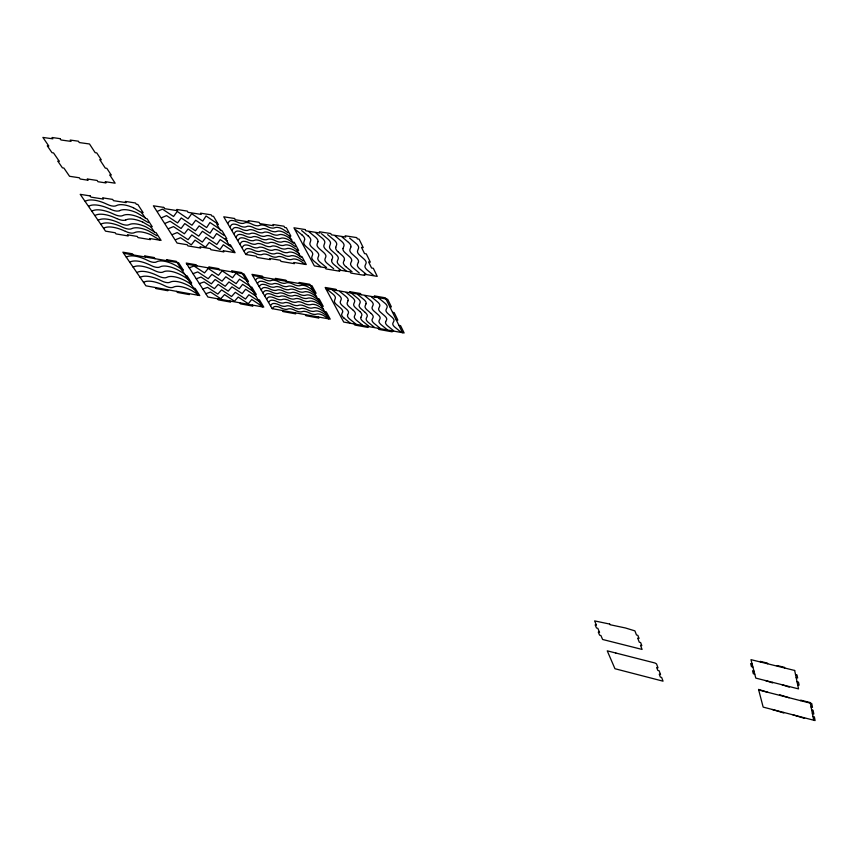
<?xml version="1.0" encoding="UTF-8"?>
<svg xmlns="http://www.w3.org/2000/svg" width="858" height="858" viewBox="0 0 858 858"><rect width="100%" height="100%" fill="white"/><g stroke="black" fill="none" stroke-linecap="round" stroke-linejoin="round"><path stroke-width="1.29" d="M304.622 239.65L303.829 242.203A6.971 3.368 28.6 0 0 306.091 246.536L310.446 250.354A6.907 3.314 28.6 0 1 312.634 254.676L311.84 256.885A6.853 3.282 28.3 0 0 314.275 261.379L320.581 266.538M317.943 241.763L317.095 244.326A6.993 3.4 28.4 0 0 319.326 248.67L323.67 252.488A6.918 3.335 28.3 0 1 325.815 256.832L324.989 259.041A6.864 3.314 28.1 0 0 327.381 263.545L333.676 268.726M335.746 247.319L336.647 244.744A7.025 3.453 28.4 0 0 334.212 240.133L327.638 234.642M343.039 248.488L343.961 245.914A7.036 3.475 28.3 0 0 341.559 241.291L334.985 235.789M350.868 247.018L349.925 249.581A7.036 3.475 27.8 0 0 352.048 253.947L356.37 257.797A6.961 3.411 27.8 0 1 358.419 262.151M331.703 260.146L332.561 257.936A6.928 3.357 28.2 0 0 330.416 253.593L326.072 249.764A6.993 3.421 28.3 0 1 323.895 245.42L324.742 242.857A7.014 3.432 28.6 0 0 322.276 238.245L315.69 232.765M348.112 300.611L347.222 302.874A6.628 3.1 27.1 0 0 349.238 306.821L353.324 310.339M344.348 259.867L343.447 262.076A6.896 3.357 27.7 0 0 345.785 266.581M351.587 261.046L350.675 263.256A6.896 3.368 27.6 0 0 352.992 267.771L359.266 272.973M366.066 303.743L365.133 306.016A6.65 3.132 26.8 0 0 367.095 309.963L371.171 313.502M358.43 262.162L357.486 264.371A6.907 3.378 27.5 0 0 359.781 268.886L366.055 274.11M342.61 312.033L341.763 313.985A6.499 2.992 27 0 0 343.972 318.061M347.554 315.015L348.412 313.063A6.553 3.035 27.2 0 0 346.428 309.127L342.342 305.609A6.617 3.089 27.2 0 1 340.336 301.673L341.184 299.399A6.628 3.1 27.5 0 0 338.899 295.216L332.7 290.176M360.853 317.396L361.754 315.444A6.574 3.057 27 0 0 359.802 311.497M385.617 321.814L386.583 319.862A6.607 3.11 26.5 0 0 384.716 315.905L380.652 312.366A6.671 3.164 26.5 0 1 378.753 308.408L379.719 306.124A6.682 3.175 26.8 0 0 377.552 301.93L371.385 296.847M227.917 223.219L229.15 221.461A7.872 3.689 29.9 0 1 237.065 221.943A7.947 3.754 30 0 0 244.412 222.994A7.894 3.732 29.7 0 1 252.016 224.174A7.969 3.797 29.8 0 0 259.652 225.364A7.915 3.775 29.4 0 1 267.235 226.523A7.99 3.84 29.5 0 0 274.764 227.735A7.937 3.818 29.2 0 1 283.955 229.944L287.956 232.711M230.041 226.834L231.263 225.086A7.851 3.679 29.8 0 1 239.178 225.59A7.915 3.743 29.9 0 0 246.493 226.641A7.872 3.711 29.6 0 1 254.086 227.831A7.937 3.775 29.7 0 0 261.701 229.022A7.894 3.754 29.4 0 1 269.273 230.18A7.958 3.818 29.4 0 0 276.78 231.403A7.915 3.797 29.1 0 1 285.95 233.612L289.929 236.368M232.025 230.223L233.258 228.496A7.829 3.657 29.7 0 1 241.152 229A7.894 3.722 29.8 0 0 248.455 230.062A7.851 3.7 29.5 0 1 256.027 231.252A7.915 3.764 29.6 0 0 263.62 232.454A7.861 3.732 29.3 0 1 271.182 233.612A7.937 3.797 29.4 0 0 278.668 234.835A7.883 3.775 29 0 1 287.827 237.044L291.784 239.79M234.073 233.719L235.306 231.992A7.797 3.636 29.6 0 1 243.179 232.518A7.872 3.7 29.7 0 0 250.472 233.58A7.819 3.679 29.4 0 1 258.022 234.77A7.894 3.743 29.5 0 0 265.605 235.982A7.84 3.711 29.2 0 1 273.144 237.151A7.915 3.775 29.3 0 0 280.62 238.374A7.861 3.754 29 0 1 289.747 240.583L293.704 243.318M236.036 237.087L237.28 235.371A7.776 3.625 29.5 0 1 245.141 235.896A7.84 3.679 29.6 0 0 252.413 236.969A7.797 3.657 29.3 0 1 259.953 238.17A7.861 3.722 29.4 0 0 267.514 239.382A7.819 3.7 29.1 0 1 275.043 240.551A7.883 3.764 29.2 0 0 282.496 241.784A7.84 3.732 28.9 0 1 291.602 243.994L295.538 246.707M237.998 240.433L239.243 238.738A7.754 3.604 29.5 0 1 247.083 239.275A7.819 3.668 29.6 0 0 254.343 240.347A7.776 3.636 29.3 0 1 261.862 241.548A7.84 3.7 29.3 0 0 269.412 242.76A7.797 3.679 29 0 1 276.919 243.94A7.861 3.743 29.1 0 0 284.363 245.173A7.808 3.711 28.8 0 1 293.447 247.383L297.372 250.086M240.058 243.951L241.302 242.267A7.722 3.582 29.4 0 1 249.131 242.814A7.797 3.647 29.5 0 0 256.37 243.897A7.743 3.625 29.2 0 1 263.878 245.098A7.819 3.679 29.3 0 0 271.407 246.321A7.765 3.657 29 0 1 278.904 247.501A7.84 3.722 29 0 0 286.325 248.734A7.786 3.7 28.7 0 1 295.388 250.944L299.303 253.646M242.171 247.544L243.404 245.871A7.701 3.561 29.3 0 1 251.222 246.428A7.765 3.625 29.4 0 0 258.451 247.512A7.722 3.604 29.1 0 1 265.937 248.723A7.786 3.668 29.2 0 0 273.445 249.946A7.743 3.636 28.9 0 1 280.92 251.137A7.808 3.7 28.9 0 0 288.331 252.37A7.765 3.679 28.6 0 1 297.361 254.579L301.265 257.271M244.262 251.115L245.506 249.463A7.668 3.539 29.2 0 1 253.303 250.021A7.743 3.604 29.3 0 0 260.51 251.115A7.69 3.582 29 0 1 267.975 252.327A7.765 3.647 29.1 0 0 275.472 253.56A7.711 3.614 28.8 0 1 282.925 254.751A7.786 3.679 28.9 0 0 290.315 255.984A7.733 3.657 28.6 0 1 299.335 258.204L303.217 260.875M246.182 254.386L247.415 252.745A7.647 3.529 29.1 0 1 255.201 253.314A7.711 3.582 29.2 0 0 262.398 254.408A7.668 3.561 28.9 0 1 269.852 255.63A7.733 3.625 29 0 0 277.327 256.864A7.69 3.604 28.7 0 1 284.77 258.054A7.754 3.657 28.8 0 0 292.138 259.298A7.711 3.636 28.5 0 1 301.137 261.518L305.008 264.178M255.448 280.287L256.681 278.743A7.454 3.368 28.6 0 1 264.307 279.376A7.508 3.421 28.7 0 0 271.343 280.502A7.475 3.4 28.4 0 1 278.646 281.746A7.529 3.453 28.5 0 0 285.961 283.001A7.486 3.432 28.2 0 1 293.232 284.223A7.55 3.496 28.3 0 0 300.45 285.5A7.508 3.464 28 0 1 309.234 287.698L313.009 290.272M257.389 283.58L258.623 282.046A7.422 3.346 28.5 0 1 266.237 282.69A7.486 3.411 28.6 0 0 273.262 283.816A7.443 3.389 28.3 0 1 280.534 285.06A7.508 3.443 28.4 0 0 287.838 286.325A7.465 3.421 28.1 0 1 295.098 287.548A7.529 3.475 28.2 0 0 302.295 288.824A7.486 3.453 27.9 0 1 311.068 291.023L314.822 293.586M259.213 286.658L260.446 285.135A7.4 3.335 28.5 0 1 268.039 285.789A7.465 3.389 28.5 0 0 275.053 286.915A7.422 3.368 28.3 0 1 282.314 288.17A7.486 3.421 28.3 0 0 289.607 289.436A7.443 3.4 28.1 0 1 296.847 290.658A7.508 3.453 28.1 0 0 304.032 291.935A7.465 3.432 27.8 0 1 312.773 294.144L316.527 296.696M261.089 289.832L262.323 288.32A7.379 3.314 28.4 0 1 269.905 288.985A7.443 3.378 28.5 0 0 276.898 290.122A7.4 3.346 28.2 0 1 284.148 291.377A7.465 3.411 28.3 0 0 291.42 292.642A7.422 3.389 28 0 1 298.648 293.876A7.486 3.443 28 0 0 305.813 295.152A7.443 3.421 27.8 0 1 314.543 297.351L318.275 299.892M262.902 292.9L264.135 291.398A7.357 3.303 28.3 0 1 271.696 292.063A7.422 3.357 28.4 0 0 278.678 293.2A7.379 3.335 28.1 0 1 285.918 294.466A7.443 3.389 28.2 0 0 293.168 295.731A7.4 3.368 27.9 0 1 300.386 296.965A7.465 3.421 28 0 0 307.529 298.241A7.422 3.4 27.7 0 1 316.237 300.45L319.97 302.981M264.693 295.946L265.937 294.455A7.336 3.282 28.3 0 1 273.488 295.131A7.4 3.335 28.3 0 0 280.448 296.267A7.357 3.314 28.1 0 1 287.666 297.533A7.422 3.378 28.1 0 0 294.905 298.799A7.379 3.346 27.9 0 1 302.113 300.043A7.443 3.411 27.9 0 0 309.245 301.33A7.4 3.378 27.6 0 1 317.932 303.528L323.241 306.36L319.187 298.927L317.599 298.648M266.591 299.142L267.825 297.672A7.314 3.271 28.2 0 1 275.364 298.348A7.379 3.325 28.3 0 0 282.314 299.496A7.336 3.303 28 0 1 289.521 300.761A7.4 3.357 28 0 0 296.739 302.037A7.357 3.335 27.8 0 1 303.925 303.271A7.422 3.389 27.8 0 0 311.046 304.569A7.379 3.368 27.6 0 1 319.712 306.767L323.412 309.277M268.522 302.413L269.766 300.954A7.293 3.25 28.1 0 1 277.284 301.641A7.357 3.303 28.2 0 0 284.212 302.788A7.314 3.282 27.9 0 1 291.398 304.054A7.379 3.335 28 0 0 298.616 305.33A7.336 3.314 27.7 0 1 305.78 306.585A7.4 3.368 27.8 0 0 312.88 307.872A7.357 3.346 27.5 0 1 321.525 310.07L325.214 312.569M270.442 305.673L271.686 304.215A7.272 3.239 28.1 0 1 279.182 304.912A7.336 3.293 28.1 0 0 286.111 306.059A7.293 3.271 27.9 0 1 293.275 307.336A7.357 3.325 27.9 0 0 300.472 308.623A7.314 3.303 27.6 0 1 307.625 309.867A7.379 3.357 27.7 0 0 314.704 311.164A7.336 3.325 27.4 0 1 323.337 313.363L327.005 315.851M262.966 277.273L262.301 276.126L251.941 274.346L272.201 308.655L273.445 307.207A7.25 3.218 28 0 1 280.931 307.904A7.314 3.271 28.1 0 0 287.848 309.062A7.272 3.25 27.8 0 1 295.002 310.339A7.336 3.303 27.8 0 0 302.177 311.626A7.293 3.282 27.6 0 1 309.309 312.88A7.357 3.335 27.6 0 0 316.377 314.178A7.314 3.314 27.4 0 1 324.989 316.377L328.657 318.854L309.727 284.277L299.077 282.454L299.71 283.59M157.604 211.261L162.473 209.137L173.573 216.506L177.231 211.454L188.031 218.801L191.709 213.728L202.724 221.128L206.049 215.98L217.031 223.402M161.69 217.696L166.559 215.615L177.585 222.919L181.263 217.943L191.988 225.236L195.678 220.238L206.628 227.584L209.963 222.501L220.881 229.869M165.251 223.284L170.109 221.235L181.081 228.496L184.76 223.584L195.431 230.823L199.131 225.89L210.017 233.183L213.363 228.174L224.217 235.489M168.629 228.603L173.488 226.598L184.395 233.805L188.084 228.957L198.713 236.143L202.413 231.274L213.245 238.524L216.602 233.558L227.402 240.83M172.404 234.545L177.252 232.561L188.106 239.725L191.806 234.942L202.359 242.085L206.07 237.269L216.838 244.466L220.206 239.575L230.941 246.793M175.665 239.672L180.502 237.72L191.302 244.841L195.013 240.111L205.512 247.211L209.234 242.449L219.948 249.603L223.316 244.766L234.009 251.941M189.243 267.803L194.026 266.023L204.515 272.898L208.226 268.468L218.425 275.311L222.147 270.871L232.561 277.777L235.929 273.252L246.31 280.158M192.986 273.67L197.769 271.922L208.194 278.743L211.915 274.388L222.061 281.177L225.783 276.791L236.132 283.644L239.511 279.182L249.839 286.046M196.246 278.764L201.019 277.048L211.4 283.837L215.111 279.526L225.214 286.272L228.936 281.95L239.243 288.749L242.621 284.341L252.896 291.162M199.346 283.623L204.118 281.928L214.446 288.674L218.168 284.416L228.217 291.13L231.95 286.851L242.203 293.618L245.592 289.253L255.813 296.031M202.81 289.028L207.572 287.376L217.846 294.079L221.568 289.865L231.563 296.536L235.296 292.31L245.495 299.034L248.895 294.734L259.062 301.469M205.802 293.715L210.553 292.085L220.774 298.745L224.517 294.584L234.459 301.212L238.202 297.04L248.348 303.721L251.748 299.463L261.862 306.167M123.627 253.282L178.571 262.741L183.376 270.184L181.907 269.927M186.926 264.178L244.015 274.002L248.498 281.521L246.965 281.263M252.617 275.482L311.958 285.703L316.109 293.297L314.511 293.018M325.783 288.599L387.666 299.26L391.409 306.928L389.746 306.638M185.478 275.45L186.947 275.708L191.656 283.001L190.186 282.743M250.3 286.84L251.834 287.108L256.231 294.466L254.708 294.197M392.535 312.323L394.187 312.612L397.844 320.109L396.203 319.82M193.683 288.149L195.141 288.417L199.753 295.549L145.914 285.821L122.855 252.166L132.464 253.807L133.215 254.933M257.968 299.656L259.491 299.925L263.792 307.132L207.926 297.029L186.207 263.052L196.171 264.768L196.89 265.894M324.678 311.593L326.255 311.872L330.223 319.133L272.201 308.655M398.916 325.375L400.557 325.665L404.139 332.99L343.715 322.061L325.171 287.451L335.971 289.307L336.583 290.465M795.516 674.549L796.985 674.914L797.629 678.013L796.17 677.648M752.091 663.91L750.653 663.556L751.469 666.655L752.895 667.009M797.028 681.735L798.487 682.099L799.12 685.145L797.672 684.781M753.967 671.106L752.541 670.752L753.345 673.798L754.761 674.163M758.687 689.982L811.732 703.506L812.494 707.367L811.078 707.003M811.647 709.866L813.062 710.231L813.813 714.017L812.397 713.663M812.966 716.484L814.36 716.838L815.1 720.57L763.159 707.11L758.536 689.392L767.974 692.352M133.365 207.711L142.02 212.795M139.843 217.621L148.423 222.651M142.728 222.05L151.276 227.048M154.354 231.81L145.849 226.834A21.879 9.513 30.6 0 0 129.022 224.699A11.004 4.783 31.1 0 1 120.056 223.327A26.266 11.208 30.8 0 0 98.23 220.238M156.939 235.789L148.466 230.834A21.793 9.459 30.5 0 0 131.671 228.689A10.961 4.751 31 0 1 122.737 227.306A26.169 11.154 30.7 0 0 100.954 224.206M159.545 239.8L151.105 234.867A21.707 9.406 30.4 0 0 134.341 232.711A10.918 4.73 30.9 0 1 125.429 231.317M145.249 217.771L136.637 212.72A22.169 9.706 30.9 0 0 119.67 210.65M355.695 323.895L349.742 319.101A6.51 3.003 26.9 0 1 347.576 315.025M343.961 318.061L349.925 322.844M362.516 325.128L356.563 320.334A6.51 3.024 26.8 0 1 354.418 316.248L355.276 314.285A6.564 3.046 27.1 0 0 353.314 310.349M374.335 327.263L368.393 322.458A6.532 3.046 26.6 0 1 366.28 318.372L367.17 316.409A6.585 3.067 26.9 0 0 365.24 312.462M368.94 326.287L362.998 321.482A6.521 3.035 26.7 0 1 360.875 317.406M387.097 329.569L381.166 324.753A6.553 3.067 26.4 0 1 379.097 320.656L380.019 318.693A6.596 3.1 26.6 0 0 378.131 314.747L374.067 311.197A6.66 3.153 26.7 0 1 372.147 307.25L373.101 304.965A6.671 3.164 26.9 0 0 370.913 300.772L364.736 295.699M380.18 328.314L374.249 323.509A6.542 3.057 26.5 0 1 372.158 319.423L373.069 317.46A6.585 3.078 26.8 0 0 371.149 313.502M326.812 289.157L333.033 294.197A6.617 3.089 27.6 0 1 335.296 298.359L334.47 300.643A6.607 3.078 27.3 0 0 336.518 304.579L340.615 308.097A6.542 3.024 27.3 0 1 342.589 312.022M393.618 330.748L387.687 325.922A6.564 3.078 26.3 0 1 385.639 321.825M346.214 292.503L352.413 297.565A6.639 3.121 27.3 0 1 354.622 301.737L353.743 304.022A6.628 3.11 27 0 0 355.738 307.958L359.813 311.497M339.65 291.377L345.86 296.418A6.639 3.11 27.4 0 1 348.091 300.6M326.587 267.546L320.27 262.376A6.853 3.293 28.2 0 1 317.889 257.893L318.693 255.673A6.907 3.325 28.5 0 0 316.495 251.34L312.14 247.522A6.982 3.389 28.5 0 1 309.931 243.189L310.725 240.615A6.993 3.4 28.8 0 0 308.226 236.014M357.679 294.487L363.878 299.549A6.66 3.142 27.1 0 1 366.044 303.732M400.858 332.057L394.937 327.23A6.574 3.089 26.1 0 1 392.91 323.134L393.876 321.16A6.617 3.121 26.4 0 0 392.02 317.203L387.966 313.653A6.682 3.175 26.4 0 1 386.089 309.695L387.087 307.411A6.692 3.185 26.7 0 0 384.942 303.206L378.775 298.123M351.716 293.457L357.904 298.509A6.65 3.132 27.2 0 1 360.103 302.692L359.202 304.976A6.639 3.121 26.9 0 0 361.175 308.923L365.261 312.451M345.978 270.763L339.671 265.583A6.885 3.335 27.8 0 1 337.355 261.079L338.213 258.859A6.939 3.368 28.1 0 0 336.079 254.515L331.735 250.686A7.003 3.432 28.2 0 1 329.579 246.332L330.448 243.758A7.014 3.443 28.5 0 0 328.003 239.146L321.418 233.666M340.369 269.83L334.062 264.65A6.875 3.325 27.9 0 1 331.724 260.156M345.774 266.581L352.07 271.782M301.63 230.555L308.236 236.014M295.495 229.601L302.113 235.049M308.859 231.692L315.465 237.162A7.003 3.411 28.7 0 1 317.91 241.752M373.595 275.364L367.321 270.141A6.918 3.4 27.3 0 1 365.079 265.626L366.023 263.406A6.971 3.432 27.7 0 0 363.974 259.03L359.652 255.18A7.046 3.496 27.7 0 1 357.582 250.815L358.537 248.241A7.057 3.507 28 0 0 356.177 243.608L349.624 238.095M341.924 236.883L348.498 242.385M337.902 251.673L342.245 255.502A6.95 3.378 28 0 1 344.337 259.856M155.319 287.527L156.038 288.578L167.857 290.723L167.149 289.661M145.292 257.014L144.552 255.888L154.279 257.561L155.019 258.687M176.673 291.377L177.381 292.439L189.35 294.605L188.653 293.543M167.246 260.789L166.506 259.663L176.362 261.358L198.295 295.291M217.675 298.799L218.35 299.86L230.62 302.08L229.955 301.008M209.438 268.05L208.73 266.924L218.833 268.661L219.53 269.787M239.843 302.799L240.497 303.871L252.928 306.124L252.273 305.051M232.239 271.975L231.553 270.838L241.795 272.608L262.28 306.853M282.336 310.478L282.958 311.561L295.688 313.856L295.077 312.784M276.008 279.515L275.354 278.367L285.864 280.18L286.508 281.317M305.341 314.639L305.952 315.723L318.854 318.061L318.254 316.977M354.257 323.97L354.837 325.053L368.093 327.456L367.535 326.372M350.171 292.803L349.581 291.656L360.532 293.533L361.121 294.691M378.228 328.303L378.786 329.397L392.224 331.832L391.677 330.738M374.892 297.061L374.324 295.903L385.424 297.823L402.509 332.7M765.4 680.533L772.64 682.914L772.5 682.314M760.403 661.979L760.242 661.357L767.502 663.148L767.653 663.781M772.254 709.469L783.815 712.987L783.676 712.43M779.654 695.323L779.514 694.744L789.038 697.715M782.003 684.716L789.285 687.119L789.156 686.518M777.359 666.183L777.209 665.551L784.534 667.363L784.673 667.996M792.878 714.811L804.536 718.361L804.418 717.803M800.825 700.718L800.696 700.139L810.199 702.563L813.706 720.205M94.981 215.508A26.384 11.283 30.9 0 1 116.86 218.629M125.826 219.916A11.057 4.816 31.2 0 1 116.87 218.565M125.847 219.938A21.976 9.577 30.7 0 1 142.728 222.104M103.7 228.196A26.072 11.09 30.6 0 1 125.418 231.37M85.232 201.319A26.748 11.508 31.2 0 1 107.293 204.376A11.218 4.912 31.6 0 0 116.323 205.641A22.276 9.77 31 0 1 133.365 207.765M91.978 211.132A26.501 11.358 31 0 1 113.91 214.232A11.111 4.848 31.3 0 0 122.898 215.519A22.072 9.631 30.8 0 1 139.843 217.675M88.631 206.274A26.619 11.433 31.1 0 1 110.628 209.352M119.648 210.628A11.165 4.88 31.4 0 1 110.639 209.288M337.913 251.673A7.014 3.443 28.1 0 1 335.757 247.319M343.05 248.488A7.025 3.464 27.9 0 0 345.184 252.842L349.517 256.681A6.961 3.4 27.9 0 1 351.576 261.036M348.487 242.385A7.046 3.486 28.1 0 1 350.847 247.007M302.102 235.049A6.982 3.378 28.9 0 1 304.601 239.639M126.308 257.196A23.574 9.91 30 0 1 147.769 260.489A9.813 4.204 30.2 0 0 156.542 261.894A19.53 8.355 29.7 0 1 181.51 269.315M140.154 277.413A23.112 9.62 29.6 0 1 161.358 280.781A9.62 4.075 29.8 0 0 170.013 282.228A19.155 8.108 29.3 0 1 194.616 289.607M136.851 272.597A23.23 9.695 29.7 0 1 158.108 275.944A9.674 4.108 29.9 0 0 166.806 277.381A19.241 8.172 29.4 0 1 191.495 284.77M133.172 267.224A23.348 9.77 29.8 0 1 154.504 270.549A9.717 4.14 30 0 0 163.213 271.975A19.348 8.237 29.5 0 1 188.009 279.376M129.773 262.258A23.456 9.846 29.9 0 1 151.169 265.562A9.77 4.172 30.1 0 0 159.91 266.977A19.434 8.301 29.6 0 1 184.792 274.399M143.543 282.368A23.005 9.545 29.5 0 1 164.682 285.757A9.577 4.043 29.6 0 0 173.316 287.205A19.058 8.044 29.2 0 1 197.833 294.573M60.092 138.642L51.973 137.494L52.885 138.835L42.9 137.43L48.809 146.042L47.287 145.828L52.006 152.703L53.528 152.917L59.299 161.336L57.786 161.111L62.409 167.836L63.91 168.061L69.552 176.287L79.322 177.767L80.18 179.022L88.117 180.223L87.269 178.968L97.147 180.459L97.984 181.724L106.006 182.936L105.169 181.681L115.154 183.194L109.727 174.893L111.272 175.118L106.842 168.34L105.287 168.114L99.732 159.62L101.298 159.845L96.761 152.906L95.184 152.681L89.5 143.983L79.29 142.557L78.4 141.205L70.195 140.058L71.085 141.398L60.993 139.983L60.092 138.642M90.144 195.903L80.234 194.348L105.523 231.145L115.229 232.765L116.012 233.912L128.207 235.95L127.434 234.792L137.269 236.433L138.041 237.591L150.397 239.65L149.635 238.492L161.1 240.39L156.038 232.582L154.537 232.336L150.686 226.415L152.198 226.662L147.029 218.683L145.517 218.436L141.591 212.387L143.114 212.634L137.827 204.472L136.293 204.225L135.489 202.992L125.311 201.405L126.115 202.627L113.481 200.654L112.666 199.421L102.617 197.855L103.443 199.077L90.969 197.126L90.144 195.903M163.739 207.411L153.378 205.791L177.08 243.061L187.216 244.744L187.945 245.914L200.686 248.037L199.957 246.857L210.231 248.573L210.939 249.742L223.852 251.898L223.144 250.718L235.113 252.713L230.416 244.809L228.85 244.551L225.279 238.556L226.855 238.814L222.061 230.727L220.474 230.48L216.827 224.346L218.415 224.603L213.503 216.334L211.905 216.077L211.165 214.832L200.504 213.17L201.255 214.414L188.052 212.344L187.291 211.1L176.78 209.449L177.552 210.693L164.522 208.655L163.739 207.411M234.545 218.49L223.745 216.795L245.838 254.494L256.381 256.252L257.068 257.432L270.324 259.642L269.659 258.462L280.351 260.242L281.016 261.422L294.466 263.663L293.811 262.484L306.274 264.554L301.952 256.563L300.311 256.295L297.029 250.236L298.67 250.504L294.251 242.321L292.589 242.063L289.221 235.853L290.883 236.122L286.358 227.756L284.684 227.488L283.998 226.222L272.887 224.485L273.584 225.751L259.802 223.595L259.105 222.329L248.144 220.613L248.863 221.879L235.264 219.745L234.545 218.49M305.191 229.547L293.94 227.788L314.339 265.894L325.311 267.717L325.943 268.919L339.736 271.214L339.125 270.023L350.257 271.868L350.858 273.069L364.854 275.397L364.264 274.206L377.241 276.362L373.305 268.286L371.589 268.007L368.597 261.883L370.313 262.162L366.28 253.893L364.553 253.614L361.486 247.351L363.224 247.619L359.094 239.157L357.346 238.889L356.724 237.602L345.141 235.789L345.774 237.065L331.424 234.824L330.78 233.548L319.358 231.757L320.023 233.033L305.856 230.813L305.191 229.547M609.727 624.077L594.615 620.902L596.46 625.182L595.141 624.86L596.492 627.981L597.812 628.313L599.581 632.432L598.273 632.11L599.603 635.177L600.9 635.51L602.616 639.478L642.095 649.431L640.486 645.302L641.827 645.634L640.636 642.567L639.296 642.234L637.698 638.105L639.049 638.449L637.837 635.328L636.486 634.984L634.899 630.877L625.428 627.97L609.995 624.71L609.727 624.077M794.669 670.473L750.975 659.652L755.791 678.11L798.53 688.888L794.669 670.473M615.84 653.024L607.25 650.836L614.95 668.725L663.052 681.177L661.625 677.412L660.328 677.08L659.255 674.227L660.553 674.56L659.105 670.731L657.796 670.388L656.702 667.492L658.011 667.824L656.542 663.931L654.997 663.009L615.84 653.024"/></g></svg>
